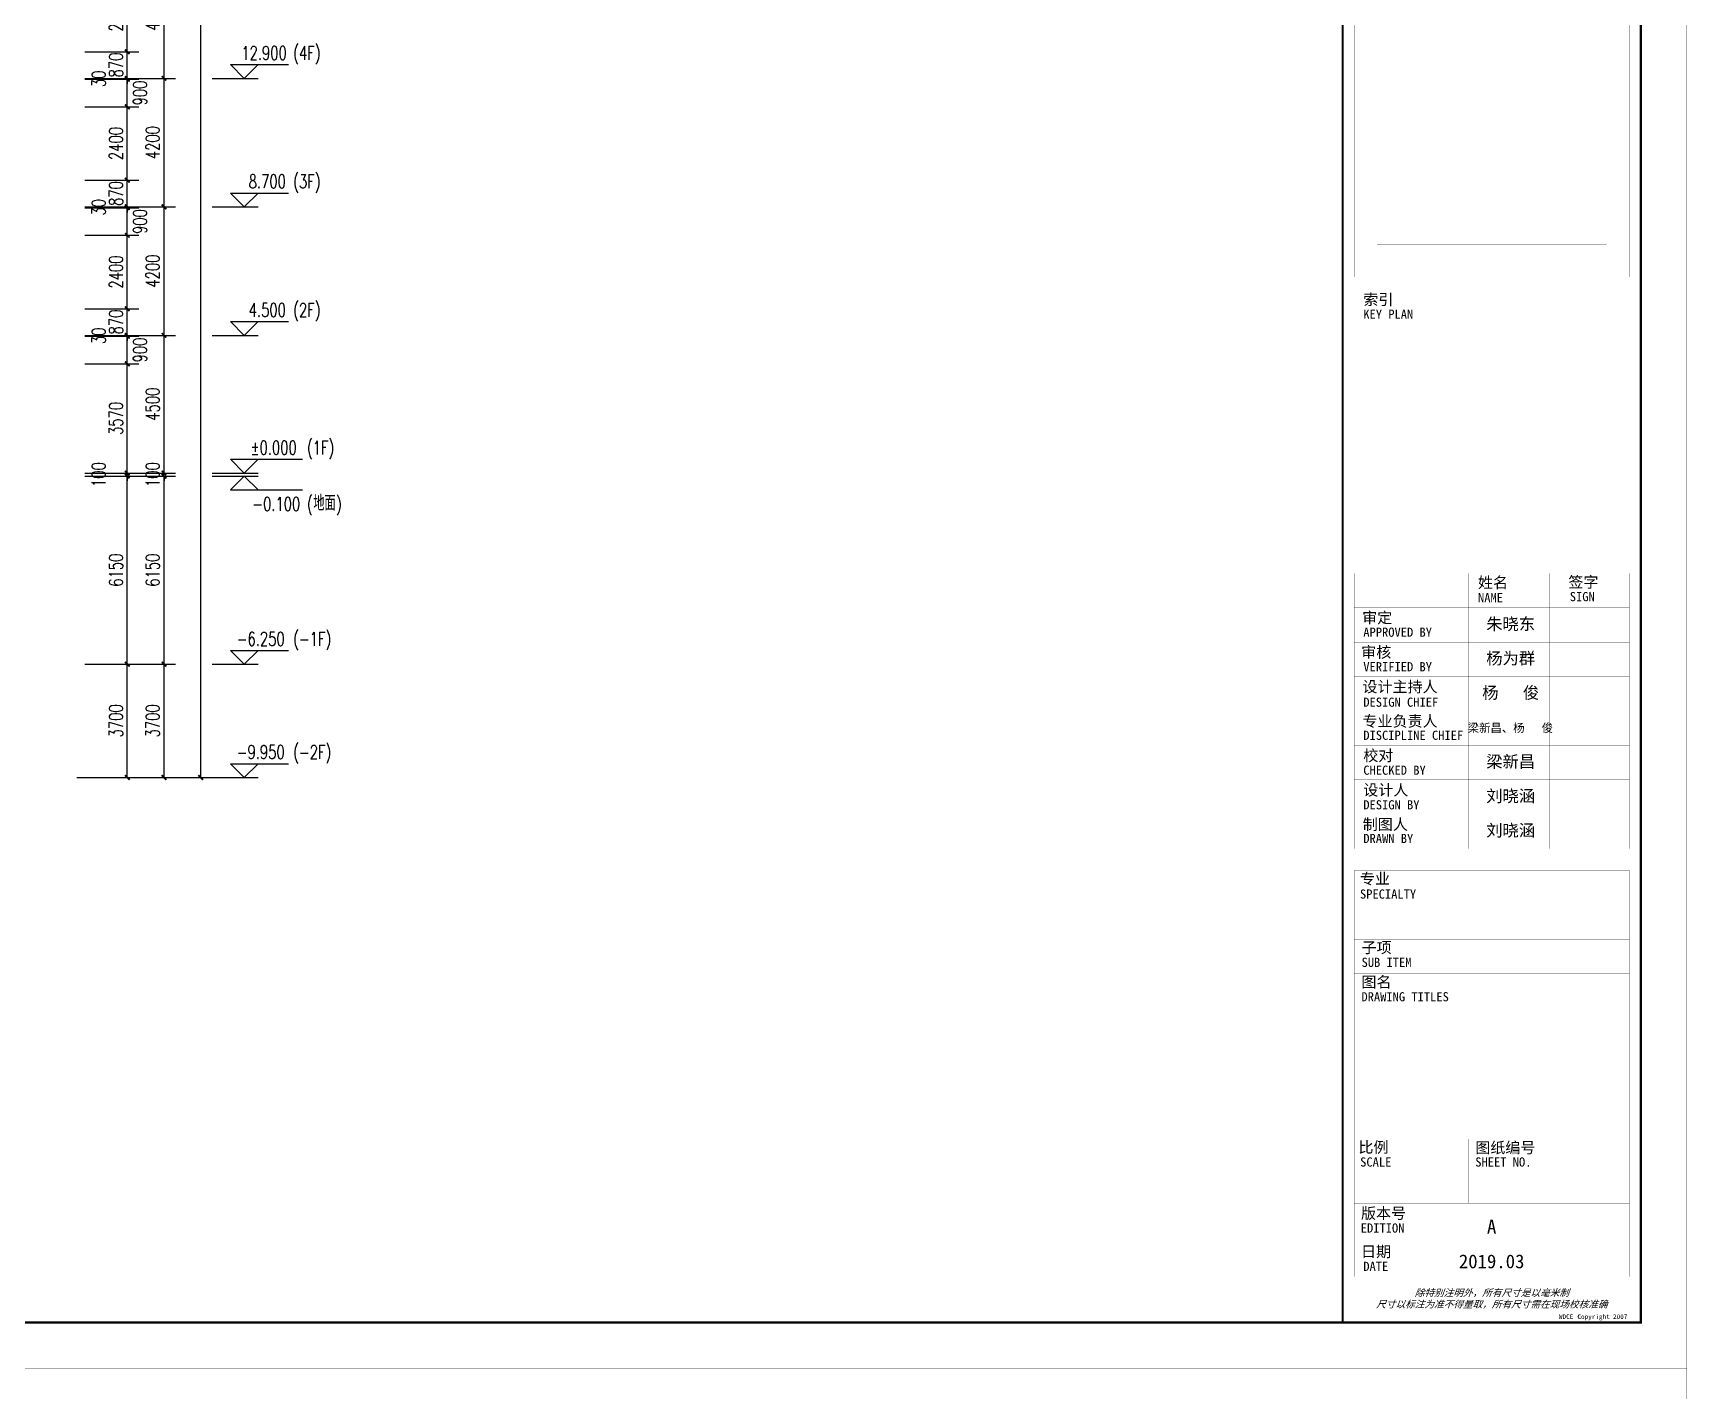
# Model space of a CAD drawing. Extents: x -781494 to 378714, y -27129 to 259749.
# Drawn here: x 324652 to 378714, y 61242 to 105623 of the extents above; entities that cross this region are included whole.
import ezdxf
from ezdxf.enums import TextEntityAlignment as Align

# ---------------------------------------------------------------- set-up
doc = ezdxf.new("R2010")
doc.units = 0
doc.header["$LTSCALE"] = 1000
doc.header["$MEASUREMENT"] = 0
for name, color, linetype in [('00-图签签名_10', 10, 'Continuous'), ('01-标注_尺寸', 124, 'Continuous'), ('DIM_ELEV', 3, 'Continuous'), ('PUB_DIM', 3, 'Continuous'), ('PUB_TEXT', 7, 'Continuous')]:
    doc.layers.add(name, color=color, linetype=linetype)
doc.styles.add('_TCH_DIM', font='SIMPLEX', dxfattribs={"bigfont": 'GBCBIG'})
doc.styles.add('_TCH_DIM_T3', font='SIMPLEX', dxfattribs={"width": 0.705882, "bigfont": 'GBCBIG'})
doc.styles.add('华文细黑', font='STXIHEI.TTF', dxfattribs={"height": 10})
doc.styles.add('图签信息$0$hwxh', font='STXIHEI.TTF')
doc.styles.add('图签信息$0$华文细黑', font='STXIHEI.TTF', dxfattribs={"height": 10})
doc.dimstyles.new('_TCH_ARCH&&150', dxfattribs={"dimtxt": 446.25, "dimasz": 150, "dimexe": 375, "dimexo": 450, "dimgap": 150, "dimtad": 1, "dimdec": 0, "dimzin": 0, "dimdsep": 46, "dimtxsty": '_TCH_DIM_T3', "dimblk": 'ARCHTICK', "dimcen": 0.09, "dimclrt": 7, "dimazin": 2, "dimtfac": 1, "dimtdec": 0, "dimtix": 1, "dimtmove": 2, "dimatfit": 3, "dimfxl": 0, "dimtolj": 1, "dimtzin": 0, "dimarcsym": 0})

# ---------------------------------------------------------------- blocks, each defined once
blk = doc.blocks.new('图框-A1')
for points, const_width in [([(0, 0), (841, 0), (841, 594), (0, 594)], 0.05), ([(766, 584), (25, 584), (25, 10), (766, 10)], 0.5)]:
    blk.add_lwpolyline(points, close=True, dxfattribs=dict(const_width=const_width))
blk = doc.blocks.new('图签信息$0$WDCE Copyright200X')
at = {"const_width": 0.016}
blk.add_lwpolyline([(-10.6, 1.26, 1), (-11.4, 1.26, 1)], format="xyb", close=True, dxfattribs=at)
at = {"style": '图签信息$0$华文细黑'}
for s, p in [('WDCE ', (-11.46, 0.5)), ('     Copyright ', (-3.51, 0.5))]:
    blk.add_text(s, height=1, dxfattribs=at).set_placement(p, align=Align.BOTTOM_RIGHT)
blk.add_text('c', height=0.6, dxfattribs=at).set_placement((-11.04, 1.35), align=Align.MIDDLE_CENTER)
blk.add_attdef('200X', text='', height=1, dxfattribs=at).set_placement((-0.45, 0.5), align=Align.BOTTOM_RIGHT)
blk = doc.blocks.new('图签信息$0$logo2')
h = blk.add_hatch(color=7)
h.paths.add_polyline_path([(19.02, -7.36), (15.84, -7.36), (15.84, -3.97), (18.97, -3.97), (18.97, -4.24), (16.46, -4.24), (16.46, -5.45), (18.81, -5.45), (18.81, -5.69), (16.47, -5.69), (16.47, -7.12), (19.02, -7.12)])
edge = h.paths.add_edge_path()
edge.add_spline(control_points=[(15.26, -4.21), (15.26, -4.21), (15.13, -4.65), (15.13, -4.65), (15.13, -4.65), (14.62, -4.1), (13.73, -4.1), (13.04, -4.1), (12.07, -4.54), (12.08, -5.62), (12.08, -6.49), (12.77, -7.16), (13.73, -7.17), (14.66, -7.17), (15.23, -6.68), (15.23, -6.68), (15.23, -6.68), (15.16, -7.11), (15.16, -7.11), (13.63, -7.7), (11.42, -7.29), (11.41, -5.64), (11.4, -3.72), (14.16, -3.66), (15.26, -4.21)], knot_values=[0, 0, 0, 0, 1, 1, 1, 2, 2, 2, 3, 3, 3, 4, 4, 4, 5, 5, 5, 6, 6, 6, 7, 7, 7, 8, 8, 8, 8], degree=3, periodic=0)
edge = h.paths.add_edge_path(flags=16)
edge.add_spline(control_points=[(10.23, -5.57), (10.23, -5.16), (10.12, -4.83), (9.9, -4.58), (9.63, -4.27), (9.23, -4.12), (8.69, -4.12), (8.69, -4.12), (7.64, -4.12), (7.64, -4.12), (7.64, -4.12), (7.64, -7.1), (7.64, -7.1), (7.64, -7.1), (8.66, -7.1), (8.66, -7.1), (9.13, -7.1), (9.52, -6.93), (9.82, -6.6), (10.09, -6.31), (10.23, -5.96), (10.23, -5.57)], knot_values=[0, 0, 0, 0, 1, 1, 1, 2, 2, 2, 3, 3, 3, 4, 4, 4, 5, 5, 5, 6, 6, 6, 7, 7, 7, 7], degree=3, periodic=0)
edge = h.paths.add_edge_path()
edge.add_spline(control_points=[(10.92, -5.51), (10.92, -5.96), (10.72, -6.37), (10.34, -6.72), (9.92, -7.1), (9.41, -7.29), (8.82, -7.29), (8.82, -7.29), (7.03, -7.29), (7.03, -7.29), (7.03, -7.29), (7.03, -3.92), (7.03, -3.92), (7.03, -3.92), (9.1, -3.92), (9.1, -3.92), (9.59, -3.92), (10.01, -4.06), (10.36, -4.34), (10.73, -4.64), (10.92, -5.03), (10.92, -5.51)], knot_values=[0, 0, 0, 0, 1, 1, 1, 2, 2, 2, 3, 3, 3, 4, 4, 4, 5, 5, 5, 6, 6, 6, 7, 7, 7, 7], degree=3, periodic=0)
at = {"lineweight": 0}
blk.add_lwpolyline([(19.02, -7.36), (15.84, -7.36), (15.84, -3.97), (18.97, -3.97), (18.97, -4.24), (16.46, -4.24), (16.46, -5.45), (18.81, -5.45), (18.81, -5.69), (16.47, -5.69), (16.47, -7.12), (19.02, -7.12), (19.02, -7.36)], dxfattribs=at)
for points, knots in [([(15.26, -4.21), (15.26, -4.21), (15.13, -4.65), (15.13, -4.65), (15.13, -4.65), (14.62, -4.1), (13.73, -4.1), (13.04, -4.1), (12.07, -4.54), (12.08, -5.62), (12.08, -6.49), (12.77, -7.16), (13.73, -7.17), (14.66, -7.17), (15.23, -6.68), (15.23, -6.68), (15.23, -6.68), (15.16, -7.11), (15.16, -7.11), (13.63, -7.7), (11.42, -7.29), (11.41, -5.64), (11.4, -3.72), (14.16, -3.66), (15.26, -4.21)], [0, 0, 0, 0, 1, 1, 1, 2, 2, 2, 3, 3, 3, 4, 4, 4, 5, 5, 5, 6, 6, 6, 7, 7, 7, 8, 8, 8, 8]), ([(10.92, -5.51), (10.92, -5.96), (10.72, -6.37), (10.34, -6.72), (9.92, -7.1), (9.41, -7.29), (8.82, -7.29), (8.82, -7.29), (7.03, -7.29), (7.03, -7.29), (7.03, -7.29), (7.03, -3.92), (7.03, -3.92), (7.03, -3.92), (9.1, -3.92), (9.1, -3.92), (9.59, -3.92), (10.01, -4.06), (10.36, -4.34), (10.73, -4.64), (10.92, -5.03), (10.92, -5.51)], [0, 0, 0, 0, 1, 1, 1, 2, 2, 2, 3, 3, 3, 4, 4, 4, 5, 5, 5, 6, 6, 6, 7, 7, 7, 7]), ([(10.23, -5.57), (10.23, -5.16), (10.12, -4.83), (9.9, -4.58), (9.63, -4.27), (9.23, -4.12), (8.69, -4.12), (8.69, -4.12), (7.64, -4.12), (7.64, -4.12), (7.64, -4.12), (7.64, -7.1), (7.64, -7.1), (7.64, -7.1), (8.66, -7.1), (8.66, -7.1), (9.13, -7.1), (9.52, -6.93), (9.82, -6.6), (10.09, -6.31), (10.23, -5.96), (10.23, -5.57)], [0, 0, 0, 0, 1, 1, 1, 2, 2, 2, 3, 3, 3, 4, 4, 4, 5, 5, 5, 6, 6, 6, 7, 7, 7, 7])]:
    blk.add_open_spline(points, degree=3, knots=knots, dxfattribs=at)
blk = doc.blocks.new('图签信息$0$logo1')
h = blk.add_hatch(color=8)
edge = h.paths.add_edge_path()
edge.add_spline(control_points=[(3.86, -5.21), (3.63, -5.88), (3.39, -6.56), (3.39, -6.56), (3.39, -6.56), (2.5, -3.91), (2.5, -3.91), (2.5, -3.91), (1.8, -3.91), (1.69, -3.91), (2.02, -4.39), (2.95, -7.27), (2.95, -7.27), (2.95, -7.27), (3.44, -7.27), (3.44, -7.27), (3.44, -7.27), (4.03, -5.66), (4.03, -5.66), (4.03, -5.66), (3.86, -5.21), (3.86, -5.21)], knot_values=[0, 0, 0, 0, 1, 1, 1, 2, 2, 2, 3, 3, 3, 4, 4, 4, 5, 5, 5, 6, 6, 6, 7, 7, 7, 7], degree=3, periodic=0)
h = blk.add_hatch(color=7)
edge = h.paths.add_edge_path()
edge.add_spline(control_points=[(6.04, -3.91), (6.09, -4.1), (5.2, -6.56), (5.2, -6.56), (5.2, -6.56), (4.3, -3.91), (4.3, -3.91), (4.3, -3.91), (3.6, -3.91), (3.49, -3.91), (3.82, -4.39), (4.75, -7.27), (4.75, -7.27), (4.75, -7.27), (5.24, -7.27), (5.24, -7.27), (5.24, -7.27), (6.33, -4.3), (6.33, -4.3), (6.33, -4.3), (6.48, -3.91), (6.48, -3.91), (6.48, -3.91), (6.21, -3.91), (6.04, -3.91)], knot_values=[0, 0, 0, 0, 1, 1, 1, 2, 2, 2, 3, 3, 3, 4, 4, 4, 5, 5, 5, 6, 6, 6, 7, 7, 7, 8, 8, 8, 8], degree=3, periodic=0)
at = {"color": 8, "lineweight": 0}
blk.add_open_spline([(3.86, -5.21), (3.63, -5.88), (3.39, -6.56), (3.39, -6.56), (3.39, -6.56), (2.5, -3.91), (2.5, -3.91), (2.5, -3.91), (1.8, -3.91), (1.69, -3.91), (2.02, -4.39), (2.95, -7.27), (2.95, -7.27), (2.95, -7.27), (3.44, -7.27), (3.44, -7.27), (3.44, -7.27), (4.03, -5.66), (4.03, -5.66), (4.03, -5.66), (3.86, -5.21), (3.86, -5.21)], degree=3, knots=[0, 0, 0, 0, 1, 1, 1, 2, 2, 2, 3, 3, 3, 4, 4, 4, 5, 5, 5, 6, 6, 6, 7, 7, 7, 7], dxfattribs=at)
at = {"lineweight": 0}
blk.add_open_spline([(6.04, -3.91), (6.09, -4.1), (5.2, -6.56), (5.2, -6.56), (5.2, -6.56), (4.3, -3.91), (4.3, -3.91), (4.3, -3.91), (3.6, -3.91), (3.49, -3.91), (3.82, -4.39), (4.75, -7.27), (4.75, -7.27), (4.75, -7.27), (5.24, -7.27), (5.24, -7.27), (5.24, -7.27), (6.33, -4.3), (6.33, -4.3), (6.33, -4.3), (6.48, -3.91), (6.48, -3.91), (6.48, -3.91), (6.21, -3.91), (6.04, -3.91)], degree=3, knots=[0, 0, 0, 0, 1, 1, 1, 2, 2, 2, 3, 3, 3, 4, 4, 4, 5, 5, 5, 6, 6, 6, 7, 7, 7, 8, 8, 8, 8], dxfattribs=at)
blk.add_blockref('图签信息$0$logo2', (0, 0))
blk = doc.blocks.new('图签信息$0$时间-logo')
at = {"layer": 'Defpoints', "lineweight": 0}
blk.add_lwpolyline([(0, -23.46), (-21.17, -23.46), (-21.17, 0), (0, 0), (0, -23.46)], dxfattribs=at)
blk.add_blockref('图签信息$0$logo1', (-20.97, 0))
at = {"style": '图签信息$0$hwxh'}
for s, height, p in [('华通设计顾问工程有限公司 ', 1.15, (-19.73, -9.05)), ('WALTON DESIGN & CONSULTING ENGINEERING CO., LTD.', 0.5, (-19.5, -10.1)), ('地址:北京市西城区西直门南小街135号西派国际3号楼 100035', 0.5, (-19.48, -11.94)), ('Address: Building No.3 C-Park, No.135 Xizhimen South Street, ', 0.47, (-19.48, -12.83)), ('Xicheng District, Beijing 100035, China ', 0.47, (-16.69, -13.72)), ('电话 Tel：                        （8610）83957395 ', 0.5, (-19.56, -14.91)), ('传真 Fax：                      （8610）83957590 ', 0.5, (-19.48, -15.8)), ('主页 Web：                      www.WDCE.com ', 0.5, (-19.48, -16.69)), ('邮件 E-mail：                    office@WDCE.com ', 0.5, (-19.48, -17.58)), ('资质号 Licence No.：    建筑甲级 A111010265 ', 0.5, (-19.48, -18.47)), ('   规划甲级 101195', 0.5, (-12.6, -19.36))]:
    blk.add_text(s, height=height, dxfattribs=at).set_placement(p)
blk = doc.blocks.new('图签信息')
at = {"const_width": 0.5}
for points in [[(-65, 574), (-65, 500.5), (0, 500.5), (0, 574)], [(-65, 0), (0, 0), (0, 500.5), (-65, 500.5)]]:
    blk.add_lwpolyline(points, close=True, dxfattribs=at)
at = {"const_width": 0.05}
for points in [[(-65, 566.5), (0, 566.5)], [(-39.14, 566.5), (-39.14, 500.5)], [(-19.1, 566.5), (-19.1, 500.5)], [(-65, 560.5), (0, 560.5)], [(-65, 554.5), (0, 554.5)], [(-65, 548.5), (0, 548.5)], [(-65, 542.5), (0, 542.5)], [(-65, 536.5), (0, 536.5)], [(-65, 530.5), (0, 530.5)], [(-65, 524.5), (0, 524.5)], [(-65, 518.5), (0, 518.5)], [(-65, 512.5), (0, 512.5)], [(-65, 512.5), (0, 512.5)], [(-65, 506.5), (0, 506.5)], [(-65, 500.5), (0, 500.5)], [(-62.5, 450.87), (-2.5, 450.87)], [(-62.5, 440.87), (-2.5, 440.87)], [(-2.5, 407.85), (-2.5, 436.12), (-62.5, 436.12), (-62.5, 407.85)], [(-62.5, 407.85), (-2.5, 407.85)], [(-62.5, 404.92), (-62.5, 227.83)], [(-62.5, 404.92), (-2.5, 404.92)], [(-62.5, 227.83), (-2.5, 227.83), (-2.5, 404.92)], [(-57.5, 338.36), (-7.5, 338.36)], [(-57.5, 288.83), (-7.5, 288.83)], [(-57.5, 234.85), (-7.5, 234.85)], [(-62.5, 227.83), (-2.5, 227.83)], [(-62.5, 217.74), (-2.5, 217.74)], [(-62.5, 103.26), (-2.5, 103.26), (-2.5, 163.26), (-62.5, 163.26), (-62.5, 103.26)], [(-37.5, 163.26), (-37.5, 103.26)], [(-20, 163.26), (-20, 103.26)], [(-62.5, 155.76), (-2.5, 155.76)], [(-62.5, 148.26), (-2.5, 148.26)], [(-62.5, 140.76), (-2.5, 140.76)], [(-62.5, 133.26), (-2.5, 133.26)], [(-62.5, 125.76), (-2.5, 125.76)], [(-62.5, 118.26), (-2.5, 118.26)], [(-62.5, 110.76), (-2.5, 110.76)], [(-62.5, 98.5), (-2.5, 98.5), (-2.5, 10), (-62.5, 10), (-62.5, 98.5)], [(-62.5, 83.5), (-2.5, 83.5)], [(-62.5, 76), (-2.5, 76)], [(-62.5, 40), (-2.5, 40)], [(-37.5, 40), (-37.5, 26)], [(-62.5, 26), (-2.5, 26)], [(-62.5, 18), (-2.5, 18)]]:
    blk.add_lwpolyline(points, dxfattribs=at)
at = {"ltscale": 0.001, "xscale": 2.834689937531525, "yscale": 2.834689937531525, "zscale": 2.834689937531525}
blk.add_blockref('图签信息$0$时间-logo', (-2.5, 404.92), dxfattribs=at)
blk.add_blockref('图签信息$0$WDCE Copyright200X', (-2.5, 0)).add_auto_attribs({'200X': '2007'})
at = {"style": '图签信息$0$华文细黑'}
for s, height, p in [('会签栏', 2.4, (-32.5, 573)), ('COUNTERSIGN', 2, (-32.5, 569.6))]:
    blk.add_text(s, height=height, dxfattribs=at).set_placement(p, align=Align.TOP_CENTER)
for s, height, p in [('签字', 2.4, (-37.22, 564.63)), ('SIGN', 2, (-30.32, 563.88)), ('日期', 2.4, (-17.79, 564.58)), ('DATE', 2, (-10.96, 563.7)), ('总图', 2.4, (-63, 559.5)), ('建筑', 2.4, (-63, 553.5)), ('结构', 2.4, (-63, 547.5)), ('给排水', 2.4, (-63, 541.5)), ('暖通', 2.4, (-63, 535.5)), ('电气', 2.4, (-63, 529.5)), ('景观', 2.4, (-63, 523.5)), ('室内', 2.4, (-63, 517.5)), ('方案', 2.4, (-63, 511.5)), ('绿色', 2.4, (-63, 505.5)), ('项目名称', 2.4, (-60.5, 498)), ('PROJECT NAME', 2, (-60.5, 494.08)), ('设计号', 2.4, (-60.54, 457.48)), ('PROJECT NO.', 2, (-60.5, 453.97)), ('阶段', 2.4, (-60.5, 447.47)), ('STAGE', 2, (-60.5, 443.97)), ('委托方', 2, (-60.9, 434.86)), ('CLIENT', 2, (-60.9, 431.86)), ('设计方', 2, (-60.5, 403.83)), ('DESIGNER', 2, (-60.5, 400.83)), ('索引', 2.4, (-60.5, 224.14)), ('KEY PLAN', 2, (-60.5, 220.74)), ('姓名', 2.4, (-35.5, 162.47)), ('签字', 2.4, (-15.81, 162.57)), ('NAME', 2, (-35.5, 158.96)), ('SIGN', 2, (-15.5, 159.2)), ('审定', 2.4, (-60.73, 154.81)), ('APPROVED BY', 2, (-60.5, 151.44)), ('审核', 2.4, (-60.95, 147.29)), ('VERIFIED BY', 2, (-60.5, 143.91)), ('设计主持人', 2.4, (-60.68, 139.76)), ('DESIGN CHIEF', 2, (-60.5, 136.19)), ('专业负责人', 2.4, (-60.67, 132.26)), ('DISCIPLINE CHIEF', 2, (-60.5, 128.98)), ('校对', 2.4, (-60.5, 124.76)), ('CHECKED BY', 2, (-60.5, 121.37)), ('设计人', 2.4, (-60.5, 117.26)), ('DESIGN BY', 2, (-60.5, 113.83)), ('制图人', 2.4, (-60.61, 109.76)), ('DRAWN BY', 2, (-60.5, 106.5)), ('专业', 2.4, (-61.23, 97.93)), ('SPECIALTY', 2, (-61.23, 94.38)), ('子项', 2.4, (-60.88, 82.92)), ('SUB ITEM', 2, (-60.88, 79.5)), ('图名', 2.4, (-60.91, 75.41)), ('DRAWING TITLES', 2, (-60.91, 72)), ('比例', 2.4, (-61.56, 39.42)), ('图纸编号', 2.4, (-36.1, 39.32)), ('SCALE', 2, (-61.19, 36)), ('SHEET NO.', 2, (-36.1, 36)), ('版本号', 2.4, (-61, 25.03)), ('EDITION', 2, (-61.06, 21.61)), ('日期', 2.4, (-61, 16.68)), ('DATE', 2, (-60.5, 13.26))]:
    blk.add_text(s, height=height, dxfattribs=at).set_placement(p, align=Align.TOP_LEFT)
for s, p in [('SITE PLAN', (-40.06, 557.7)), ('ARCHITECTURE', (-40.06, 552.7)), ('STRUCTURE', (-40.06, 546.7)), ('WATER', (-40.06, 540.7)), ('VENTILATION', (-40.06, 534.7)), ('ELECTRIC', (-40.14, 528.89)), ('LANDSCAPE', (-40.14, 522.89)), ('INTERIORS', (-40.14, 516.89)), ('PLAN', (-40.14, 510.89)), ('GREEN', (-40.14, 504.89))]:
    blk.add_text(s, height=1.5, dxfattribs=at).set_placement(p, align=Align.TOP_RIGHT)
at = {"color": 4, "style": '图签信息$0$华文细黑', "width": 0.75}
for s, p in [('通州区台湖镇104、109地块', (-32.5, 480.78)), ('F3其他类多功能用地项目', (-32.5, 470.91))]:
    blk.add_text(s, height=4.5, dxfattribs=at).set_placement(p, align=Align.CENTER)
at = {"color": 4, "style": '图签信息$0$华文细黑'}
for s, p in [('A', (-32.53, 19.4)), ('2019.03', (-32.53, 11.84))]:
    blk.add_text(s, height=3, dxfattribs=at).set_placement(p, align=Align.CENTER)
at = {"style": '图签信息$0$华文细黑', "oblique": 20}
for s, p in [('除特别注明外，所有尺寸是以毫米制', (-32.5, 6.5)), ('尺寸以标注为准不得量取，所有尺寸需在现场校核准确', (-32.5, 4))]:
    blk.add_text(s, height=1.5, dxfattribs=at).set_placement(p, align=Align.MIDDLE_CENTER)
at = {"color": 4, "ltscale": 0.001, "char_height": 3, "width": 58.4895, "style": '图签信息$0$华文细黑'}
for s, insert, attachment_point in [('通17-03', (-40.06, 455.51), 4), ('施工图', (-40.06, 445.51), 4), ('北京光谷科技园\\P开发建设有限公司', (-32.9, 419.71), 5)]:
    blk.add_mtext(s, dxfattribs=dict(at, insert=insert, attachment_point=attachment_point))
blk = doc.blocks.new('图签-A1')
at = {"color": 2}
blk.add_blockref('图签信息', (0, 0), dxfattribs=at)
blk = doc.blocks.new('_ArchTick')
at = {"color": 0, "linetype": 'ByBlock', "const_width": 0.4}
blk.add_lwpolyline([(-0.5, -0.5), (0.5, 0.5)], dxfattribs=at)
blk = doc.blocks.new('*D360')
at = {"layer": 'Defpoints', "color": 0, "transparency": 16777216}
for p in [(197219, 57619), (201719, 57619), (197219, 2869)]:
    blk.add_point(p, dxfattribs=at)
at = {"layer": 'PUB_DIM', "color": 0, "lineweight": -2, "transparency": 16777216}
for p, q in [((197669, 57619), (202094, 57619)), ((201719, 2869), (201719, 57619)), ((197669, 2869), (202094, 2869))]:
    blk.add_line(p, q, dxfattribs=at)
at = {"layer": 'PUB_DIM', "color": 0, "lineweight": -2, "transparency": 16777216, "xscale": 150, "yscale": 150, "zscale": 150}
for p, rotation in [((201719, 57619), 90), ((201719, 2869), 270)]:
    blk.add_blockref('_ArchTick', p, dxfattribs=dict(at, rotation=rotation))
at = {"layer": 'PUB_DIM', "color": 7, "transparency": 16777216, "insert": (201346, 30244), "char_height": 446.2, "attachment_point": 5, "rotation": 90, "style": '_TCH_DIM_T3'}
blk.add_mtext('\\A1;54750', dxfattribs=at)
blk = doc.blocks.new('*D368')
at = {"layer": 'Defpoints', "color": 0, "transparency": 16777216}
for p in [(198682, 29919), (200519, 29919), (198682, 25719)]:
    blk.add_point(p, dxfattribs=at)
at = {"layer": 'PUB_DIM', "color": 0, "lineweight": -2, "transparency": 16777216}
for p, q in [((199132, 29919), (200894, 29919)), ((200519, 25719), (200519, 29919)), ((199132, 25719), (200894, 25719))]:
    blk.add_line(p, q, dxfattribs=at)
at = {"layer": 'PUB_DIM', "color": 0, "lineweight": -2, "transparency": 16777216, "xscale": 150, "yscale": 150, "zscale": 150}
for p, rotation in [((200519, 29919), 90), ((200519, 25719), 270)]:
    blk.add_blockref('_ArchTick', p, dxfattribs=dict(at, rotation=rotation))
at = {"layer": 'PUB_DIM', "color": 7, "transparency": 16777216, "insert": (200146, 27819), "char_height": 446.2, "attachment_point": 5, "rotation": 90, "style": '_TCH_DIM_T3'}
blk.add_mtext('\\A1;4200', dxfattribs=at)
blk = doc.blocks.new('*D369')
at = {"layer": 'Defpoints', "color": 0, "transparency": 16777216}
for p in [(198682, 25719), (200519, 25719), (198682, 21519)]:
    blk.add_point(p, dxfattribs=at)
at = {"layer": 'PUB_DIM', "color": 0, "lineweight": -2, "transparency": 16777216}
for p, q in [((199132, 25719), (200894, 25719)), ((200519, 21519), (200519, 25719)), ((199132, 21519), (200894, 21519))]:
    blk.add_line(p, q, dxfattribs=at)
at = {"layer": 'PUB_DIM', "color": 0, "lineweight": -2, "transparency": 16777216, "xscale": 150, "yscale": 150, "zscale": 150}
for p, rotation in [((200519, 25719), 90), ((200519, 21519), 270)]:
    blk.add_blockref('_ArchTick', p, dxfattribs=dict(at, rotation=rotation))
at = {"layer": 'PUB_DIM', "color": 7, "transparency": 16777216, "insert": (200146, 23619), "char_height": 446.2, "attachment_point": 5, "rotation": 90, "style": '_TCH_DIM_T3'}
blk.add_mtext('\\A1;4200', dxfattribs=at)
blk = doc.blocks.new('*D370')
at = {"layer": 'Defpoints', "color": 0, "transparency": 16777216}
for p in [(198682, 21519), (200519, 21519), (198682, 17319)]:
    blk.add_point(p, dxfattribs=at)
at = {"layer": 'PUB_DIM', "color": 0, "lineweight": -2, "transparency": 16777216}
for p, q in [((199132, 21519), (200894, 21519)), ((200519, 17319), (200519, 21519)), ((199132, 17319), (200894, 17319))]:
    blk.add_line(p, q, dxfattribs=at)
at = {"layer": 'PUB_DIM', "color": 0, "lineweight": -2, "transparency": 16777216, "xscale": 150, "yscale": 150, "zscale": 150}
for p, rotation in [((200519, 21519), 90), ((200519, 17319), 270)]:
    blk.add_blockref('_ArchTick', p, dxfattribs=dict(at, rotation=rotation))
at = {"layer": 'PUB_DIM', "color": 7, "transparency": 16777216, "insert": (200146, 19419), "char_height": 446.2, "attachment_point": 5, "rotation": 90, "style": '_TCH_DIM_T3'}
blk.add_mtext('\\A1;4200', dxfattribs=at)
blk = doc.blocks.new('*D371')
at = {"layer": 'Defpoints', "color": 0, "transparency": 16777216}
for p in [(198682, 17319), (200519, 17319), (198682, 12819)]:
    blk.add_point(p, dxfattribs=at)
at = {"layer": 'PUB_DIM', "color": 0, "lineweight": -2, "transparency": 16777216}
for p, q in [((199132, 17319), (200894, 17319)), ((200519, 12819), (200519, 17319)), ((199132, 12819), (200894, 12819))]:
    blk.add_line(p, q, dxfattribs=at)
at = {"layer": 'PUB_DIM', "color": 0, "lineweight": -2, "transparency": 16777216, "xscale": 150, "yscale": 150, "zscale": 150}
for p, rotation in [((200519, 17319), 90), ((200519, 12819), 270)]:
    blk.add_blockref('_ArchTick', p, dxfattribs=dict(at, rotation=rotation))
at = {"layer": 'PUB_DIM', "color": 7, "transparency": 16777216, "insert": (200146, 15069), "char_height": 446.2, "attachment_point": 5, "rotation": 90, "style": '_TCH_DIM_T3'}
blk.add_mtext('\\A1;4500', dxfattribs=at)
blk = doc.blocks.new('*D372')
at = {"layer": 'Defpoints', "color": 0, "transparency": 16777216}
for p in [(198682, 12819), (198682, 12719), (200519, 12819)]:
    blk.add_point(p, dxfattribs=at)
at = {"layer": 'PUB_DIM', "color": 0, "lineweight": -2, "transparency": 16777216}
for p, q in [((199132, 12819), (200894, 12819)), ((199132, 12719), (200894, 12719)), ((200519, 12819), (200519, 12969)), ((200519, 12719), (200519, 12819)), ((200519, 12719), (200519, 12569))]:
    blk.add_line(p, q, dxfattribs=at)
at = {"layer": 'PUB_DIM', "color": 0, "lineweight": -2, "transparency": 16777216, "xscale": 150, "yscale": 150, "zscale": 150}
for p, rotation in [((200519, 12819), 270), ((200519, 12719), 90)]:
    blk.add_blockref('_ArchTick', p, dxfattribs=dict(at, rotation=rotation))
at = {"layer": 'PUB_DIM', "color": 7, "transparency": 16777216, "insert": (200146, 12769), "char_height": 446.2, "attachment_point": 5, "rotation": 90, "style": '_TCH_DIM_T3'}
blk.add_mtext('\\A1;100', dxfattribs=at)
blk = doc.blocks.new('*D373')
at = {"layer": 'Defpoints', "color": 0, "transparency": 16777216}
for p in [(198682, 12719), (200519, 12719), (198682, 6569)]:
    blk.add_point(p, dxfattribs=at)
at = {"layer": 'PUB_DIM', "color": 0, "lineweight": -2, "transparency": 16777216}
for p, q in [((199132, 12719), (200894, 12719)), ((200519, 6569), (200519, 12719)), ((199132, 6569), (200894, 6569))]:
    blk.add_line(p, q, dxfattribs=at)
at = {"layer": 'PUB_DIM', "color": 0, "lineweight": -2, "transparency": 16777216, "xscale": 150, "yscale": 150, "zscale": 150}
for p, rotation in [((200519, 12719), 90), ((200519, 6569), 270)]:
    blk.add_blockref('_ArchTick', p, dxfattribs=dict(at, rotation=rotation))
at = {"layer": 'PUB_DIM', "color": 7, "transparency": 16777216, "insert": (200146, 9644), "char_height": 446.2, "attachment_point": 5, "rotation": 90, "style": '_TCH_DIM_T3'}
blk.add_mtext('\\A1;6150', dxfattribs=at)
blk = doc.blocks.new('*D374')
at = {"layer": 'Defpoints', "color": 0, "transparency": 16777216}
for p in [(198682, 6569), (200519, 6569), (198682, 2869)]:
    blk.add_point(p, dxfattribs=at)
at = {"layer": 'PUB_DIM', "color": 0, "lineweight": -2, "transparency": 16777216}
for p, q in [((199132, 6569), (200894, 6569)), ((200519, 2869), (200519, 6569)), ((199132, 2869), (200894, 2869))]:
    blk.add_line(p, q, dxfattribs=at)
at = {"layer": 'PUB_DIM', "color": 0, "lineweight": -2, "transparency": 16777216, "xscale": 150, "yscale": 150, "zscale": 150}
for p, rotation in [((200519, 6569), 90), ((200519, 2869), 270)]:
    blk.add_blockref('_ArchTick', p, dxfattribs=dict(at, rotation=rotation))
at = {"layer": 'PUB_DIM', "color": 7, "transparency": 16777216, "insert": (200146, 4719), "char_height": 446.2, "attachment_point": 5, "rotation": 90, "style": '_TCH_DIM_T3'}
blk.add_mtext('\\A1;3700', dxfattribs=at)
blk = doc.blocks.new('*D405')
at = {"layer": 'Defpoints', "color": 0, "transparency": 16777216}
for p in [(197482, 28989), (199319, 28989), (197482, 26589)]:
    blk.add_point(p, dxfattribs=at)
at = {"layer": 'PUB_DIM', "color": 0, "lineweight": -2, "transparency": 16777216}
for p, q in [((197932, 28989), (199694, 28989)), ((199319, 26589), (199319, 28989)), ((197932, 26589), (199694, 26589))]:
    blk.add_line(p, q, dxfattribs=at)
at = {"layer": 'PUB_DIM', "color": 0, "lineweight": -2, "transparency": 16777216, "xscale": 150, "yscale": 150, "zscale": 150}
for p, rotation in [((199319, 28989), 90), ((199319, 26589), 270)]:
    blk.add_blockref('_ArchTick', p, dxfattribs=dict(at, rotation=rotation))
at = {"layer": 'PUB_DIM', "color": 7, "transparency": 16777216, "insert": (198946, 27789), "char_height": 446.2, "attachment_point": 5, "rotation": 90, "style": '_TCH_DIM_T3'}
blk.add_mtext('\\A1;2400', dxfattribs=at)
blk = doc.blocks.new('*D406')
at = {"layer": 'Defpoints', "color": 0, "transparency": 16777216}
for p in [(197482, 26589), (199319, 26589), (197482, 25719)]:
    blk.add_point(p, dxfattribs=at)
at = {"layer": 'PUB_DIM', "color": 0, "lineweight": -2, "transparency": 16777216}
for p, q in [((197932, 26589), (199694, 26589)), ((199319, 26589), (199319, 26739)), ((199319, 25719), (199319, 26589)), ((197932, 25719), (199694, 25719)), ((199319, 25719), (199319, 25569))]:
    blk.add_line(p, q, dxfattribs=at)
at = {"layer": 'PUB_DIM', "color": 0, "lineweight": -2, "transparency": 16777216, "xscale": 150, "yscale": 150, "zscale": 150}
for p, rotation in [((199319, 26589), 270), ((199319, 25719), 90)]:
    blk.add_blockref('_ArchTick', p, dxfattribs=dict(at, rotation=rotation))
at = {"layer": 'PUB_DIM', "color": 7, "transparency": 16777216, "insert": (198946, 26154), "char_height": 446.2, "attachment_point": 5, "rotation": 90, "style": '_TCH_DIM_T3'}
blk.add_mtext('\\A1;870', dxfattribs=at)
blk = doc.blocks.new('*D407')
at = {"layer": 'Defpoints', "color": 0, "transparency": 16777216}
for p in [(197482, 25719), (197482, 25689), (199319, 25719)]:
    blk.add_point(p, dxfattribs=at)
at = {"layer": 'PUB_DIM', "color": 0, "lineweight": -2, "transparency": 16777216}
for p, q in [((197932, 25719), (199694, 25719)), ((197932, 25689), (199694, 25689)), ((199319, 25719), (199319, 25869)), ((199319, 25689), (199319, 25719)), ((199319, 25689), (199319, 25539))]:
    blk.add_line(p, q, dxfattribs=at)
at = {"layer": 'PUB_DIM', "color": 0, "lineweight": -2, "transparency": 16777216, "xscale": 150, "yscale": 150, "zscale": 150}
for p, rotation in [((199319, 25719), 270), ((199319, 25689), 90)]:
    blk.add_blockref('_ArchTick', p, dxfattribs=dict(at, rotation=rotation))
at = {"layer": 'PUB_DIM', "color": 7, "transparency": 16777216, "insert": (198381, 25704), "char_height": 446.2, "attachment_point": 5, "rotation": 90, "style": '_TCH_DIM_T3'}
blk.add_mtext('\\A1;30', dxfattribs=at)
blk = doc.blocks.new('*D408')
at = {"layer": 'Defpoints', "color": 0, "transparency": 16777216}
for p in [(197482, 25689), (199319, 25689), (197482, 24789)]:
    blk.add_point(p, dxfattribs=at)
at = {"layer": 'PUB_DIM', "color": 0, "lineweight": -2, "transparency": 16777216}
for p, q in [((197932, 25689), (199694, 25689)), ((199319, 24789), (199319, 25689)), ((197932, 24789), (199694, 24789))]:
    blk.add_line(p, q, dxfattribs=at)
at = {"layer": 'PUB_DIM', "color": 0, "lineweight": -2, "transparency": 16777216, "xscale": 150, "yscale": 150, "zscale": 150}
for p, rotation in [((199319, 25689), 90), ((199319, 24789), 270)]:
    blk.add_blockref('_ArchTick', p, dxfattribs=dict(at, rotation=rotation))
at = {"layer": 'PUB_DIM', "color": 7, "transparency": 16777216, "insert": (199731, 25239), "char_height": 446.2, "attachment_point": 5, "rotation": 90, "style": '_TCH_DIM_T3'}
blk.add_mtext('\\A1;900', dxfattribs=at)
blk = doc.blocks.new('*D409')
at = {"layer": 'Defpoints', "color": 0, "transparency": 16777216}
for p in [(197482, 24789), (199319, 24789), (197482, 22389)]:
    blk.add_point(p, dxfattribs=at)
at = {"layer": 'PUB_DIM', "color": 0, "lineweight": -2, "transparency": 16777216}
for p, q in [((197932, 24789), (199694, 24789)), ((199319, 22389), (199319, 24789)), ((197932, 22389), (199694, 22389))]:
    blk.add_line(p, q, dxfattribs=at)
at = {"layer": 'PUB_DIM', "color": 0, "lineweight": -2, "transparency": 16777216, "xscale": 150, "yscale": 150, "zscale": 150}
for p, rotation in [((199319, 24789), 90), ((199319, 22389), 270)]:
    blk.add_blockref('_ArchTick', p, dxfattribs=dict(at, rotation=rotation))
at = {"layer": 'PUB_DIM', "color": 7, "transparency": 16777216, "insert": (198946, 23589), "char_height": 446.2, "attachment_point": 5, "rotation": 90, "style": '_TCH_DIM_T3'}
blk.add_mtext('\\A1;2400', dxfattribs=at)
blk = doc.blocks.new('*D410')
at = {"layer": 'Defpoints', "color": 0, "transparency": 16777216}
for p in [(197482, 22389), (199319, 22389), (197482, 21519)]:
    blk.add_point(p, dxfattribs=at)
at = {"layer": 'PUB_DIM', "color": 0, "lineweight": -2, "transparency": 16777216}
for p, q in [((197932, 22389), (199694, 22389)), ((199319, 22389), (199319, 22539)), ((199319, 21519), (199319, 22389)), ((197932, 21519), (199694, 21519)), ((199319, 21519), (199319, 21369))]:
    blk.add_line(p, q, dxfattribs=at)
at = {"layer": 'PUB_DIM', "color": 0, "lineweight": -2, "transparency": 16777216, "xscale": 150, "yscale": 150, "zscale": 150}
for p, rotation in [((199319, 22389), 270), ((199319, 21519), 90)]:
    blk.add_blockref('_ArchTick', p, dxfattribs=dict(at, rotation=rotation))
at = {"layer": 'PUB_DIM', "color": 7, "transparency": 16777216, "insert": (198946, 21954), "char_height": 446.2, "attachment_point": 5, "rotation": 90, "style": '_TCH_DIM_T3'}
blk.add_mtext('\\A1;870', dxfattribs=at)
blk = doc.blocks.new('*D411')
at = {"layer": 'Defpoints', "color": 0, "transparency": 16777216}
for p in [(197482, 21519), (197482, 21489), (199319, 21519)]:
    blk.add_point(p, dxfattribs=at)
at = {"layer": 'PUB_DIM', "color": 0, "lineweight": -2, "transparency": 16777216}
for p, q in [((199319, 21519), (199319, 21669)), ((197932, 21519), (199694, 21519)), ((197932, 21489), (199694, 21489)), ((199319, 21489), (199319, 21519)), ((199319, 21489), (199319, 21339))]:
    blk.add_line(p, q, dxfattribs=at)
at = {"layer": 'PUB_DIM', "color": 0, "lineweight": -2, "transparency": 16777216, "xscale": 150, "yscale": 150, "zscale": 150}
for p, rotation in [((199319, 21519), 270), ((199319, 21489), 90)]:
    blk.add_blockref('_ArchTick', p, dxfattribs=dict(at, rotation=rotation))
at = {"layer": 'PUB_DIM', "color": 7, "transparency": 16777216, "insert": (198381, 21504), "char_height": 446.2, "attachment_point": 5, "rotation": 90, "style": '_TCH_DIM_T3'}
blk.add_mtext('\\A1;30', dxfattribs=at)
blk = doc.blocks.new('*D412')
at = {"layer": 'Defpoints', "color": 0, "transparency": 16777216}
for p in [(197482, 21489), (199319, 21489), (197482, 20589)]:
    blk.add_point(p, dxfattribs=at)
at = {"layer": 'PUB_DIM', "color": 0, "lineweight": -2, "transparency": 16777216}
for p, q in [((197932, 21489), (199694, 21489)), ((199319, 20589), (199319, 21489)), ((197932, 20589), (199694, 20589))]:
    blk.add_line(p, q, dxfattribs=at)
at = {"layer": 'PUB_DIM', "color": 0, "lineweight": -2, "transparency": 16777216, "xscale": 150, "yscale": 150, "zscale": 150}
for p, rotation in [((199319, 21489), 90), ((199319, 20589), 270)]:
    blk.add_blockref('_ArchTick', p, dxfattribs=dict(at, rotation=rotation))
at = {"layer": 'PUB_DIM', "color": 7, "transparency": 16777216, "insert": (199731, 21039), "char_height": 446.2, "attachment_point": 5, "rotation": 90, "style": '_TCH_DIM_T3'}
blk.add_mtext('\\A1;900', dxfattribs=at)
blk = doc.blocks.new('*D413')
at = {"layer": 'Defpoints', "color": 0, "transparency": 16777216}
for p in [(197482, 20589), (199319, 20589), (197482, 18189)]:
    blk.add_point(p, dxfattribs=at)
at = {"layer": 'PUB_DIM', "color": 0, "lineweight": -2, "transparency": 16777216}
for p, q in [((197932, 20589), (199694, 20589)), ((199319, 18189), (199319, 20589)), ((197932, 18189), (199694, 18189))]:
    blk.add_line(p, q, dxfattribs=at)
at = {"layer": 'PUB_DIM', "color": 0, "lineweight": -2, "transparency": 16777216, "xscale": 150, "yscale": 150, "zscale": 150}
for p, rotation in [((199319, 20589), 90), ((199319, 18189), 270)]:
    blk.add_blockref('_ArchTick', p, dxfattribs=dict(at, rotation=rotation))
at = {"layer": 'PUB_DIM', "color": 7, "transparency": 16777216, "insert": (198946, 19389), "char_height": 446.2, "attachment_point": 5, "rotation": 90, "style": '_TCH_DIM_T3'}
blk.add_mtext('\\A1;2400', dxfattribs=at)
blk = doc.blocks.new('*D414')
at = {"layer": 'Defpoints', "color": 0, "transparency": 16777216}
for p in [(197482, 18189), (199319, 18189), (197482, 17319)]:
    blk.add_point(p, dxfattribs=at)
at = {"layer": 'PUB_DIM', "color": 0, "lineweight": -2, "transparency": 16777216}
for p, q in [((197932, 18189), (199694, 18189)), ((199319, 18189), (199319, 18339)), ((199319, 17319), (199319, 18189)), ((197932, 17319), (199694, 17319)), ((199319, 17319), (199319, 17169))]:
    blk.add_line(p, q, dxfattribs=at)
at = {"layer": 'PUB_DIM', "color": 0, "lineweight": -2, "transparency": 16777216, "xscale": 150, "yscale": 150, "zscale": 150}
for p, rotation in [((199319, 18189), 270), ((199319, 17319), 90)]:
    blk.add_blockref('_ArchTick', p, dxfattribs=dict(at, rotation=rotation))
at = {"layer": 'PUB_DIM', "color": 7, "transparency": 16777216, "insert": (198946, 17754), "char_height": 446.2, "attachment_point": 5, "rotation": 90, "style": '_TCH_DIM_T3'}
blk.add_mtext('\\A1;870', dxfattribs=at)
blk = doc.blocks.new('*D415')
at = {"layer": 'Defpoints', "color": 0, "transparency": 16777216}
for p in [(197482, 17319), (199319, 17319), (197482, 17289)]:
    blk.add_point(p, dxfattribs=at)
at = {"layer": 'PUB_DIM', "color": 0, "lineweight": -2, "transparency": 16777216}
for p, q in [((197932, 17319), (199694, 17319)), ((199319, 17319), (199319, 17469)), ((199319, 17289), (199319, 17319)), ((197932, 17289), (199694, 17289)), ((199319, 17289), (199319, 17139))]:
    blk.add_line(p, q, dxfattribs=at)
at = {"layer": 'PUB_DIM', "color": 0, "lineweight": -2, "transparency": 16777216, "xscale": 150, "yscale": 150, "zscale": 150}
for p, rotation in [((199319, 17319), 270), ((199319, 17289), 90)]:
    blk.add_blockref('_ArchTick', p, dxfattribs=dict(at, rotation=rotation))
at = {"layer": 'PUB_DIM', "color": 7, "transparency": 16777216, "insert": (198381, 17304), "char_height": 446.2, "attachment_point": 5, "rotation": 90, "style": '_TCH_DIM_T3'}
blk.add_mtext('\\A1;30', dxfattribs=at)
blk = doc.blocks.new('*D416')
at = {"layer": 'Defpoints', "color": 0, "transparency": 16777216}
for p in [(197482, 17289), (199319, 17289), (197482, 16389)]:
    blk.add_point(p, dxfattribs=at)
at = {"layer": 'PUB_DIM', "color": 0, "lineweight": -2, "transparency": 16777216}
for p, q in [((197932, 17289), (199694, 17289)), ((199319, 16389), (199319, 17289)), ((197932, 16389), (199694, 16389))]:
    blk.add_line(p, q, dxfattribs=at)
at = {"layer": 'PUB_DIM', "color": 0, "lineweight": -2, "transparency": 16777216, "xscale": 150, "yscale": 150, "zscale": 150}
for p, rotation in [((199319, 17289), 90), ((199319, 16389), 270)]:
    blk.add_blockref('_ArchTick', p, dxfattribs=dict(at, rotation=rotation))
at = {"layer": 'PUB_DIM', "color": 7, "transparency": 16777216, "insert": (199731, 16839), "char_height": 446.2, "attachment_point": 5, "rotation": 90, "style": '_TCH_DIM_T3'}
blk.add_mtext('\\A1;900', dxfattribs=at)
blk = doc.blocks.new('*D417')
at = {"layer": 'Defpoints', "color": 0, "transparency": 16777216}
for p in [(197482, 16389), (199319, 16389), (197482, 12819)]:
    blk.add_point(p, dxfattribs=at)
at = {"layer": 'PUB_DIM', "color": 0, "lineweight": -2, "transparency": 16777216}
for p, q in [((197932, 16389), (199694, 16389)), ((199319, 12819), (199319, 16389)), ((197932, 12819), (199694, 12819))]:
    blk.add_line(p, q, dxfattribs=at)
at = {"layer": 'PUB_DIM', "color": 0, "lineweight": -2, "transparency": 16777216, "xscale": 150, "yscale": 150, "zscale": 150}
for p, rotation in [((199319, 16389), 90), ((199319, 12819), 270)]:
    blk.add_blockref('_ArchTick', p, dxfattribs=dict(at, rotation=rotation))
at = {"layer": 'PUB_DIM', "color": 7, "transparency": 16777216, "insert": (198946, 14604), "char_height": 446.2, "attachment_point": 5, "rotation": 90, "style": '_TCH_DIM_T3'}
blk.add_mtext('\\A1;3570', dxfattribs=at)
blk = doc.blocks.new('*D418')
at = {"layer": 'Defpoints', "color": 0, "transparency": 16777216}
for p in [(197482, 12819), (197482, 12719), (199319, 12819)]:
    blk.add_point(p, dxfattribs=at)
at = {"layer": 'PUB_DIM', "color": 0, "lineweight": -2, "transparency": 16777216}
for p, q in [((197932, 12819), (199694, 12819)), ((197932, 12719), (199694, 12719)), ((199319, 12819), (199319, 12969)), ((199319, 12719), (199319, 12819)), ((199319, 12719), (199319, 12569))]:
    blk.add_line(p, q, dxfattribs=at)
at = {"layer": 'PUB_DIM', "color": 0, "lineweight": -2, "transparency": 16777216, "xscale": 150, "yscale": 150, "zscale": 150}
for p, rotation in [((199319, 12819), 270), ((199319, 12719), 90)]:
    blk.add_blockref('_ArchTick', p, dxfattribs=dict(at, rotation=rotation))
at = {"layer": 'PUB_DIM', "color": 7, "transparency": 16777216, "insert": (198381, 12769), "char_height": 446.2, "attachment_point": 5, "rotation": 90, "style": '_TCH_DIM_T3'}
blk.add_mtext('\\A1;100', dxfattribs=at)
blk = doc.blocks.new('*D419')
at = {"layer": 'Defpoints', "color": 0, "transparency": 16777216}
for p in [(197482, 12719), (199319, 12719), (197482, 6569)]:
    blk.add_point(p, dxfattribs=at)
at = {"layer": 'PUB_DIM', "color": 0, "lineweight": -2, "transparency": 16777216}
for p, q in [((197932, 12719), (199694, 12719)), ((199319, 6569), (199319, 12719)), ((197932, 6569), (199694, 6569))]:
    blk.add_line(p, q, dxfattribs=at)
at = {"layer": 'PUB_DIM', "color": 0, "lineweight": -2, "transparency": 16777216, "xscale": 150, "yscale": 150, "zscale": 150}
for p, rotation in [((199319, 12719), 90), ((199319, 6569), 270)]:
    blk.add_blockref('_ArchTick', p, dxfattribs=dict(at, rotation=rotation))
at = {"layer": 'PUB_DIM', "color": 7, "transparency": 16777216, "insert": (198946, 9644), "char_height": 446.2, "attachment_point": 5, "rotation": 90, "style": '_TCH_DIM_T3'}
blk.add_mtext('\\A1;6150', dxfattribs=at)
blk = doc.blocks.new('*D420')
at = {"layer": 'Defpoints', "color": 0, "transparency": 16777216}
for p in [(197482, 6569), (199319, 6569), (197482, 2869)]:
    blk.add_point(p, dxfattribs=at)
at = {"layer": 'PUB_DIM', "color": 0, "lineweight": -2, "transparency": 16777216}
for p, q in [((197932, 6569), (199694, 6569)), ((199319, 2869), (199319, 6569)), ((197932, 2869), (199694, 2869))]:
    blk.add_line(p, q, dxfattribs=at)
at = {"layer": 'PUB_DIM', "color": 0, "lineweight": -2, "transparency": 16777216, "xscale": 150, "yscale": 150, "zscale": 150}
for p, rotation in [((199319, 6569), 90), ((199319, 2869), 270)]:
    blk.add_blockref('_ArchTick', p, dxfattribs=dict(at, rotation=rotation))
at = {"layer": 'PUB_DIM', "color": 7, "transparency": 16777216, "insert": (198946, 4719), "char_height": 446.2, "attachment_point": 5, "rotation": 90, "style": '_TCH_DIM_T3'}
blk.add_mtext('\\A1;3700', dxfattribs=at)
blk = doc.blocks.new('A$C6DAE6152')
at = {"layer": '00-图签签名_10', "attachment_point": 5, "style": '华文细黑'}
for s, insert, char_height, width in [('朱晓东', (-2588, 4884), 260, 101600.4), ('杨为群', (-2588, 4134), 260, 101600.4), ('杨   俊', (-2588, 3384), 260, 101600.4), ('梁新昌、杨   俊', (-2595, 2620), 182, 71120.28), ('梁新昌', (-2588, 1884), 260, 101600.4), ('刘晓涵', (-2588, 1134), 260, 101600.4), ('刘晓涵', (-2588, 384), 260, 101600.4)]:
    blk.add_mtext(s, dxfattribs=dict(at, insert=insert, char_height=char_height, width=width))
blk = doc.blocks.new('biaozhupouyou')
at = {"layer": 'DIM_ELEV'}
for p, q in [((203143.8, 25718.6), (202693.8, 26168.6)), ((202693.8, 26168.6), (204592.8, 26168.6)), ((203143.8, 25718.6), (203593.8, 26168.6)), ((202093.8, 25718.6), (203593.8, 25718.6)), ((203143.8, 21518.6), (202693.8, 21968.6)), ((202693.8, 21968.6), (204592.8, 21968.6)), ((203143.8, 21518.6), (203593.8, 21968.6)), ((202093.8, 21518.6), (203593.8, 21518.6)), ((202093.8, 17318.6), (203593.8, 17318.6)), ((203143.8, 17318.6), (202693.8, 17768.6)), ((202693.8, 17768.6), (204592.8, 17768.6)), ((203143.8, 17318.6), (203593.8, 17768.6)), ((203143.8, 12818.6), (202693.8, 13268.6)), ((202693.8, 13268.6), (205041.3, 13268.6)), ((203143.8, 12818.6), (203593.8, 13268.6)), ((202093.8, 12818.6), (203593.8, 12818.6)), ((202093.8, 12718.6), (203593.8, 12718.6)), ((203143.8, 12718.6), (202693.8, 12268.6)), ((203143.8, 12718.6), (203593.8, 12268.6)), ((202693.8, 12268.6), (205041.3, 12268.6)), ((202093.8, 6568.6), (203593.8, 6568.6)), ((203143.8, 6568.6), (202693.8, 7018.6)), ((202693.8, 7018.6), (204592.8, 7018.6)), ((203143.8, 6568.6), (203593.8, 7018.6)), ((203143.8, 2868.6), (202693.8, 3318.6)), ((202693.8, 3318.6), (204592.8, 3318.6)), ((203143.8, 2868.6), (203593.8, 3318.6)), ((202093.8, 2868.6), (203593.8, 2868.6))]:
    blk.add_line(p, q, dxfattribs=at)
at = {"layer": 'PUB_TEXT', "style": '_TCH_DIM', "width": 0.705882}
for s, height, p in [('12.900', 446.25, (203047.8, 26326.1)), ('(4F)', 446.25, (204742.8, 26326.1)), ('8.700', 446.25, (203287.8, 22126.1)), ('(3F)', 446.25, (204742.8, 22126.1)), ('(2F)', 446.25, (204742.8, 17926.1)), ('4.500', 446.25, (203287.8, 17926.1)), ('%%P0.000', 446.25, (203346.3, 13426.1)), ('(1F)', 446.25, (205191.3, 13426.1)), ('-0.100', 446.25, (203406.3, 11586.1)), ('(', 446.2, (205191.3, 11586.1)), (')', 446.2, (206138.5, 11586.1)), ('-6.250', 446.25, (202897.8, 7176.1)), ('(-1F)', 446.25, (204742.8, 7176.1)), ('-9.950', 446.25, (202897.8, 3476.1)), ('(-2F)', 446.25, (204742.8, 3476.1))]:
    blk.add_text(s, height=height, dxfattribs=at).set_placement(p)
at = {"layer": 'PUB_TEXT', "style": '_TCH_DIM'}
blk.add_text('地面', height=506.38, dxfattribs=at).set_placement((205401.3, 11586.1))
at = {"layer": 'PUB_DIM'}
for p1, p2, distance, picture, middle in [((197219.4, 2868.6), (197219.4, 57618.6), -4499.3, '*D360', (201345.7, 30243.6)), ((198681.6, 25718.6), (198681.6, 29918.6), -1837.2, '*D368', (200145.7, 27818.6)), ((197481.6, 26588.6), (197481.6, 28988.6), -1837.2, '*D405', (198945.7, 27788.6)), ((197481.6, 25718.6), (197481.6, 26588.6), -1837.2, '*D406', (198945.7, 26153.6)), ((198681.6, 21518.6), (198681.6, 25718.6), -1837.2, '*D369', (200145.7, 23618.6)), ((197481.6, 22388.6), (197481.6, 24788.6), -1837.2, '*D409', (198945.7, 23588.6)), ((197481.6, 21518.6), (197481.6, 22388.6), -1837.2, '*D410', (198945.7, 21953.6)), ((198681.6, 17318.6), (198681.6, 21518.6), -1837.2, '*D370', (200145.7, 19418.6)), ((197481.6, 18188.6), (197481.6, 20588.6), -1837.2, '*D413', (198945.7, 19388.6)), ((197481.6, 17318.6), (197481.6, 18188.6), -1837.2, '*D414', (198945.7, 17753.6)), ((198681.6, 12818.6), (198681.6, 17318.6), -1837.2, '*D371', (200145.7, 15068.6)), ((197481.6, 12818.6), (197481.6, 16388.6), -1837.2, '*D417', (198945.7, 14603.6)), ((198681.6, 12718.6), (198681.6, 12818.6), -1837.2, '*D372', (200145.7, 12768.6)), ((197481.6, 6568.6), (197481.6, 12718.6), -1837.2, '*D419', (198945.7, 9643.6)), ((198681.6, 6568.6), (198681.6, 12718.6), -1837.2, '*D373', (200145.7, 9643.6)), ((197481.6, 2868.6), (197481.6, 6568.6), -1837.2, '*D420', (198945.7, 4718.6)), ((198681.6, 2868.6), (198681.6, 6568.6), -1837.2, '*D374', (200145.7, 4718.6))]:
    dim = blk.add_aligned_dim(p1=p1, p2=p2, distance=distance, dimstyle='_TCH_ARCH&&150', dxfattribs=at)
    dim.commit()
    dim.dimension.update_dxf_attribs({"geometry": picture, "text_midpoint": middle})
for base, p1, p2, picture, middle in [((199318.8, 25718.6), (197481.6, 25688.6), (197481.6, 25718.6), '*D407', (198381.3, 25703.6)), ((199318.8, 25688.6), (197481.6, 24788.6), (197481.6, 25688.6), '*D408', (199731.3, 25238.6)), ((199318.8, 21518.6), (197481.6, 21488.6), (197481.6, 21518.6), '*D411', (198381.3, 21503.6)), ((199318.8, 21488.6), (197481.6, 20588.6), (197481.6, 21488.6), '*D412', (199731.3, 21038.6)), ((199318.8, 17318.6), (197481.6, 17288.6), (197481.6, 17318.6), '*D415', (198381.3, 17303.6)), ((199318.8, 17288.6), (197481.6, 16388.6), (197481.6, 17288.6), '*D416', (199731.3, 16838.6)), ((199318.8, 12818.6), (197481.6, 12718.6), (197481.6, 12818.6), '*D418', (198381.3, 12768.6))]:
    dim = blk.add_linear_dim(base=base, p1=p1, p2=p2, angle=90, dimstyle='_TCH_ARCH&&150', dxfattribs=at)
    dim.commit()
    dim.dimension.update_dxf_attribs({"geometry": picture, "text_midpoint": middle, "dimtype": 161})

msp = doc.modelspace()

# ---------------------------------------------------------------- block references
at = {"xscale": 150, "yscale": 150, "zscale": 150}
for name, p in [('图框-A1', (252560.2, 61975)), ('图签-A1', (377210.2, 63475)), ('图框-A1', (252560.2, -27125))]:
    msp.add_blockref(name, p, dxfattribs=at)
msp.add_blockref('biaozhupouyou', (128413, 78424.1))
at = {"layer": '01-标注_尺寸', "xscale": 1.5, "yscale": 1.5, "zscale": 1.5}
msp.add_blockref('A$C6DAE6152', (376835.2, 78964.4), dxfattribs=at)

doc.saveas('drawing.dxf')
